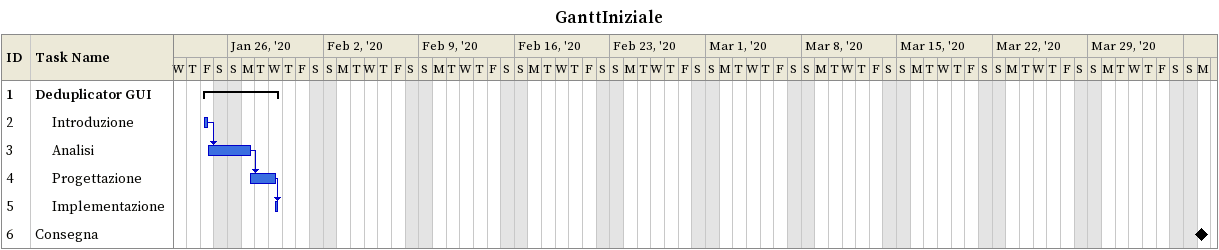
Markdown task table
GanttIniziale

| ID | Level | Task | Start | Finish | Predecessors |
|---|---|---|---|---|---|
| 1 | 1 | **Deduplicator GUI** | 2020-01-24 | 2020-01-29 |  |
| 2 | 2 | Introduzione | 2020-01-24 | 2020-01-24 |  |
| 3 | 2 | Analisi | 2020-01-24 | 2020-01-27 | 2 |
| 4 | 2 | Progettazione | 2020-01-27 | 2020-01-29 | 3 |
| 5 | 2 | Implementazione | 2020-01-29 | 2020-01-29 | 4 |
| 6 | 1 | Consegna (milestone) | 2020-04-06 | 2020-04-06 |  |
